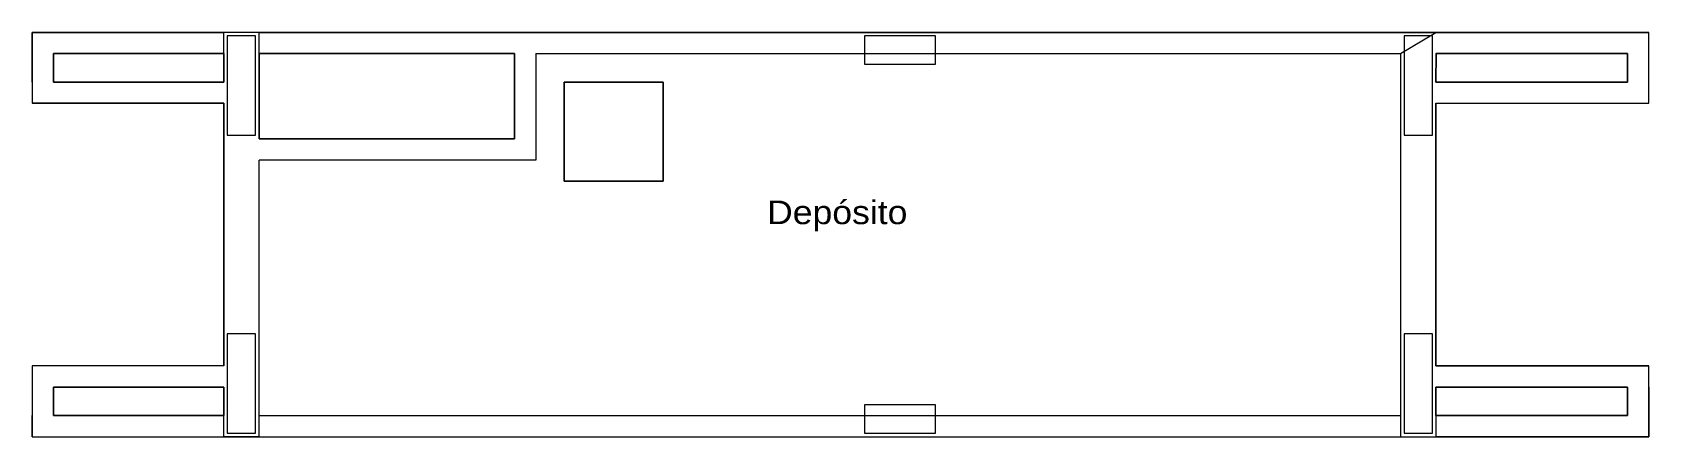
# Model space of a CAD drawing. Header units: millimetres. Extents: x -5.8 to 5.6, y -2.2 to 0.6.
import ezdxf
from ezdxf.enums import TextEntityAlignment as Align

# ---------------------------------------------------------------- set-up
doc = ezdxf.new("R2010")
doc.units = ezdxf.units.MM
for name, color, linetype, lineweight in [('COLUMN', 41, 'Continuous', 9), ('EXTERNAL_WALL', 8, 'Continuous', 0), ('FLOOR_SLAB', 33, 'Continuous', 0), ('OPENING_IN_FLOOR_SLAB', 222, 'Continuous', 0), ('PARTITION', 8, 'Continuous', 0), ('RECINTO_INSTALACION', 142, 'Continuous', 0)]:
    doc.layers.add(name, color=color, linetype=linetype, lineweight=lineweight)
doc.styles.add('CYPETXT', font='', dxfattribs={"height": 0.2})
doc.styles.get('CYPETXT').set_extended_font_data('Arial')

msp = doc.modelspace()

# ---------------------------------------------------------------- linework, layer by layer
at = {"layer": 'COLUMN'}
for points in [[(-4.423, -0.1), (-4.223, -0.1), (-4.223, 0.6), (-4.423, 0.6), (-4.423, -0.1)], [(0.572, 0.4), (0.572, 0.6), (0.072, 0.6), (0.072, 0.4), (0.572, 0.4)], [(3.877, -0.1), (4.077, -0.1), (4.077, 0.6), (3.877, 0.6), (3.877, -0.1)], [(-4.423, -2.2), (-4.223, -2.2), (-4.223, -1.5), (-4.423, -1.5), (-4.423, -2.2)], [(3.877, -2.2), (4.077, -2.2), (4.077, -1.5), (3.877, -1.5), (3.877, -2.2)], [(0.572, -2.2), (0.572, -2), (0.072, -2), (0.072, -2.2), (0.572, -2.2)]]:
    msp.add_lwpolyline(points, close=True, dxfattribs=at)
at = {"layer": 'EXTERNAL_WALL'}
for p, q in [((-5.798, 0.625), (-4.448, 0.625)), ((-5.798, 0.475), (-5.798, 0.625)), ((-4.448, 0.275), (-4.448, 0.625)), ((-4.198, 0.625), (-4.448, 0.625)), ((-4.198, 0.625), (-2.398, 0.625)), ((-4.198, 0.125), (-4.198, 0.625)), ((-2.398, 0.625), (4.102, 0.625)), ((3.852, 0.475), (4.102, 0.625)), ((4.102, 0.625), (5.602, 0.625)), ((5.602, 0.475), (5.602, 0.625)), ((-5.798, 0.275), (-5.798, 0.475)), ((-5.648, 0.475), (-4.448, 0.475)), ((-5.648, 0.275), (-5.648, 0.475)), ((-4.198, 0.475), (-2.398, 0.475)), ((-2.248, 0.475), (3.852, 0.475)), ((3.852, 0.475), (3.852, 0.125)), ((4.102, 0.475), (4.102, 0.275)), ((4.102, 0.475), (5.452, 0.475)), ((5.452, 0.275), (5.452, 0.475)), ((5.602, 0.275), (5.602, 0.475)), ((-5.798, 0.275), (-5.798, 0.125)), ((-4.448, 0.275), (-5.648, 0.275)), ((4.102, 0.275), (5.452, 0.275)), ((5.602, 0.125), (5.602, 0.275)), ((-4.448, 0.125), (-5.798, 0.125)), ((-4.448, -0.125), (-4.448, 0.125)), ((-4.198, -0.125), (-4.198, 0.125)), ((3.852, 0.125), (3.852, -1.725)), ((4.102, 0.125), (5.602, 0.125)), ((4.102, 0.125), (4.102, -1.725)), ((-4.448, -1.725), (-4.448, -0.125)), ((-4.198, -1.725), (-4.198, -0.275)), ((-4.448, -1.725), (-5.798, -1.725)), ((-5.798, -1.725), (-5.798, -1.875)), ((-4.198, -2.225), (-4.198, -1.725)), ((3.852, -1.725), (3.852, -2.225)), ((4.102, -1.725), (5.602, -1.725)), ((5.602, -1.875), (5.602, -1.725)), ((-5.798, -1.875), (-5.798, -2.075)), ((-5.648, -1.875), (-5.648, -2.075)), ((-4.448, -1.875), (-5.648, -1.875)), ((-4.448, -2.225), (-4.448, -1.875)), ((4.102, -1.875), (5.452, -1.875)), ((4.102, -1.875), (4.102, -2.225)), ((5.452, -1.875), (5.452, -2.075)), ((5.602, -1.875), (5.602, -2.075)), ((-5.798, -2.225), (-5.798, -2.075)), ((-5.648, -2.075), (-4.448, -2.075)), ((-4.198, -2.075), (3.852, -2.075)), ((5.452, -2.075), (4.102, -2.075)), ((5.602, -2.075), (5.602, -2.225)), ((-5.798, -2.225), (-4.448, -2.225)), ((-4.198, -2.225), (-4.448, -2.225)), ((-4.198, -2.225), (3.852, -2.225)), ((3.852, -2.225), (4.102, -2.225)), ((5.602, -2.225), (4.102, -2.225))]:
    msp.add_line(p, q, dxfattribs=at)
at = {"layer": 'FLOOR_SLAB'}
for points in [[(-5.798, 0.125), (-4.448, 0.125), (-4.448, -1.725), (-5.798, -1.725), (-5.798, -2.225), (5.602, -2.225), (5.602, -1.725), (4.102, -1.725), (4.102, 0.125), (5.602, 0.125), (5.602, 0.625), (-5.798, 0.625), (-5.798, 0.125)], [(-4.448, 0.475), (-4.448, 0.275), (-5.648, 0.275), (-5.648, 0.475), (-4.448, 0.475)], [(-2.398, 0.475), (-2.398, -0.125), (-4.198, -0.125), (-4.198, 0.475), (-2.398, 0.475)], [(4.103, 0.475), (5.452, 0.475), (5.452, 0.275), (4.102, 0.275), (4.103, 0.475)], [(-2.048, 0.275), (-1.348, 0.275), (-1.348, -0.425), (-2.048, -0.425), (-2.048, 0.275)], [(-5.648, -2.075), (-5.648, -1.875), (-4.448, -1.875), (-4.448, -2.075), (-5.648, -2.075)], [(4.102, -2.075), (4.102, -1.875), (5.452, -1.875), (5.452, -2.075), (4.102, -2.075)]]:
    msp.add_lwpolyline(points, close=True, dxfattribs=at)
at = {"layer": 'OPENING_IN_FLOOR_SLAB'}
for points in [[(-5.648, 0.475), (-5.648, 0.275), (-4.448, 0.275), (-4.448, 0.475), (-5.648, 0.475)], [(-4.198, 0.475), (-4.198, -0.125), (-2.398, -0.125), (-2.398, 0.475), (-4.198, 0.475)], [(4.102, 0.275), (5.452, 0.275), (5.452, 0.475), (4.103, 0.475), (4.102, 0.275)], [(-2.048, -0.425), (-1.348, -0.425), (-1.348, 0.275), (-2.048, 0.275), (-2.048, -0.425)], [(-4.448, -2.075), (-4.448, -1.875), (-5.648, -1.875), (-5.648, -2.075), (-4.448, -2.075)], [(5.452, -2.075), (5.452, -1.875), (4.102, -1.875), (4.102, -2.075), (5.452, -2.075)]]:
    msp.add_lwpolyline(points, close=True, dxfattribs=at)
at = {"layer": 'PARTITION'}
for p, q in [((-2.398, 0.475), (-2.398, -0.125)), ((-2.248, 0.475), (-2.248, -0.125)), ((-2.398, -0.125), (-4.198, -0.125)), ((-2.248, -0.125), (-2.248, -0.275)), ((-2.248, -0.275), (-4.198, -0.275))]:
    msp.add_line(p, q, dxfattribs=at)

# ---------------------------------------------------------------- texts
at = {"layer": 'RECINTO_INSTALACION', "style": 'CYPETXT', "width": 1.078431}
msp.add_text('Depósito', height=0.1667, dxfattribs=at).set_placement((-0.616, -0.727), (0.374, -0.727), align=Align.FIT)

doc.saveas('drawing.dxf')
